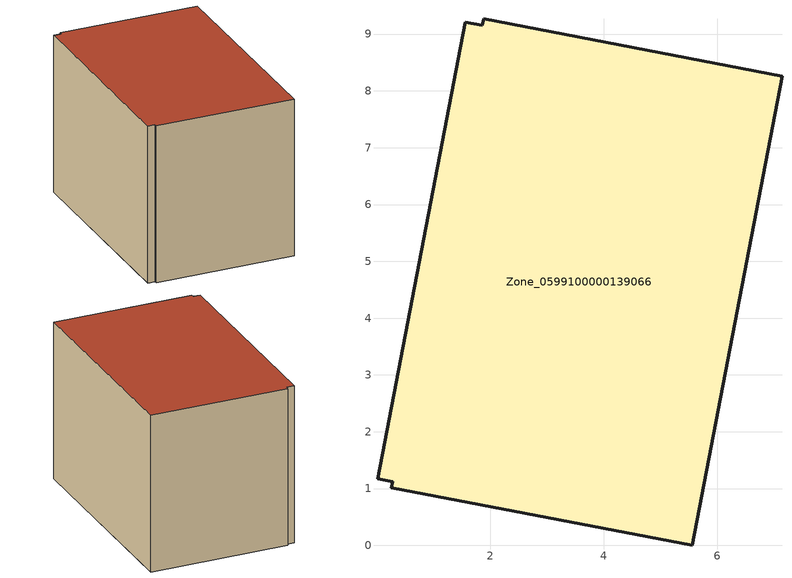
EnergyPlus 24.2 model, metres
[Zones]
Zone_0599100000139066
 floor ground (C_G): 1.57,9.21 1.86,9.15 1.89,9.27 7.14,8.26 5.56,0 0.27,1.02 0.28,1.12 0.02,1.17 z0
 wall outside (C_F): 7.14,8.26 1.89,9.27 1.86,9.15 1.57,9.21 0.02,1.17 0.28,1.12 0.27,1.02 5.56,0 7.14,8.26 z0:6.19
 roof outside (C_R): 1.86,9.15 1.57,9.21 0.02,1.17 0.28,1.12 0.27,1.02 5.56,0 7.14,8.26 1.89,9.27 z6.19
[BUILDING]
Pand.0599100000139066: North Axis=0; Terrain=City; Loads Convergence Tolerance Value=0.04; Temperature Convergence Tolerance Value=0.4; Solar Distribution=FullExterior; Maximum Number of Warmup Days=25; Minimum Number of Warmup Days=1
[Site:Location]
Rotterdam.The.Hague.AP_ZH_NLD Design_Conditions: Latitude=51.96; Longitude=4.45; Time Zone=1; Elevation=-4.5
[SITE:GROUNDTEMPERATURE:BUILDINGSURFACE]
18, 18, 18, 18, 18, 18, 18, 18, 18, 18, 18, 18
[MATERIAL] Thermal Absorptance=0.9; Solar Absorptance=0.7; Visible Absorptance=0.7
Name | Roughness | Thickness | Conductivity | Density | Specific Heat
G.TC.1946-1964 | MediumSmooth | 0.15 | 1 | 540 | 1210
F.TC.1946-1964 | Rough | 0.3 | 0.857143 | 1920 | 840
R.TC.1946-1964 | MediumRough | 0.2 | 0.235294 | 1500 | 1000
[CONSTRUCTION]
C_G: G.TC.1946-1964
C_F: F.TC.1946-1964
C_R: R.TC.1946-1964
[ZONE]
Zone_0599100000139066: Type=1; Multiplier=1; Ceiling Height=Autocalculate; Volume=Autocalculate; Floor Area=autocalculate; Part of Total Floor Area=Yes
[ZONEINFILTRATION:DESIGNFLOWRATE]
Infil_Zone_0599100000139066: Zone or ZoneList or Space or SpaceList=Zone_0599100000139066; Schedule=AlwaysOn; Design Flow Rate Calculation Method=Flow/Area; Flow Rate per Floor Area=0.003; Constant Term Coefficient=1; Temperature Term Coefficient=0; Velocity Term Coefficient=0; Velocity Squared Term Coefficient=0
[HVACTEMPLATE:ZONE:IDEALLOADSAIRSYSTEM]
Zone_0599100000139066: Maximum Heating Supply Air Temperature=50; Minimum Cooling Supply Air Temperature=13; Maximum Heating Supply Air Humidity Ratio=0.0156; Minimum Cooling Supply Air Humidity Ratio=0.0077; Heating Limit=NoLimit; Cooling Limit=NoLimit; Dehumidification Control Type=ConstantSensibleHeatRatio; Cooling Sensible Heat Ratio=0.7; Dehumidification Setpoint=60; Humidification Control Type=None; Humidification Setpoint=30; Outdoor Air Method=None; Outdoor Air Flow Rate per Person=0.00944; Outdoor Air Flow Rate per Zone Floor Area=0; Outdoor Air Flow Rate per Zone=0; Demand Controlled Ventilation Type=None; Outdoor Air Economizer Type=NoEconomizer; Heat Recovery Type=None; Sensible Heat Recovery Effectiveness=0.7; Latent Heat Recovery Effectiveness=0.65
[ZONECONTROL:THERMOSTAT]
ThermostatControl_Zone_0599100000139066: Zone or ZoneList=Zone_0599100000139066; Control Type Schedule=DualSetpointControlType; Control 1=Thermostat_Zone_0599100000139066; Temperature Difference Between Cutout And Setpoint=0
[THERMOSTATSETPOINT:DUALSETPOINT]
Thermostat_Zone_0599100000139066: Heating Setpoint Temperature Schedule=HeatingSetpoint_Zone_0599100000139066; Cooling Setpoint Temperature Schedule=CoolingSetpoint_Zone_0599100000139066
[SCHEDULE:COMPACT]
HeatingSetpoint_Zone_0599100000139066: Through: 12/31, For: AllDays, Until: 24:00, 21
CoolingSetpoint_Zone_0599100000139066: Through: 12/31, For: AllDays, Until: 24:00, 24
DualSetpointControlType: Through: 12/31, For: AllDays, Until: 24:00, 4
AlwaysOn: Through: 12/31, For: AllDays, Until: 24:00, 1
